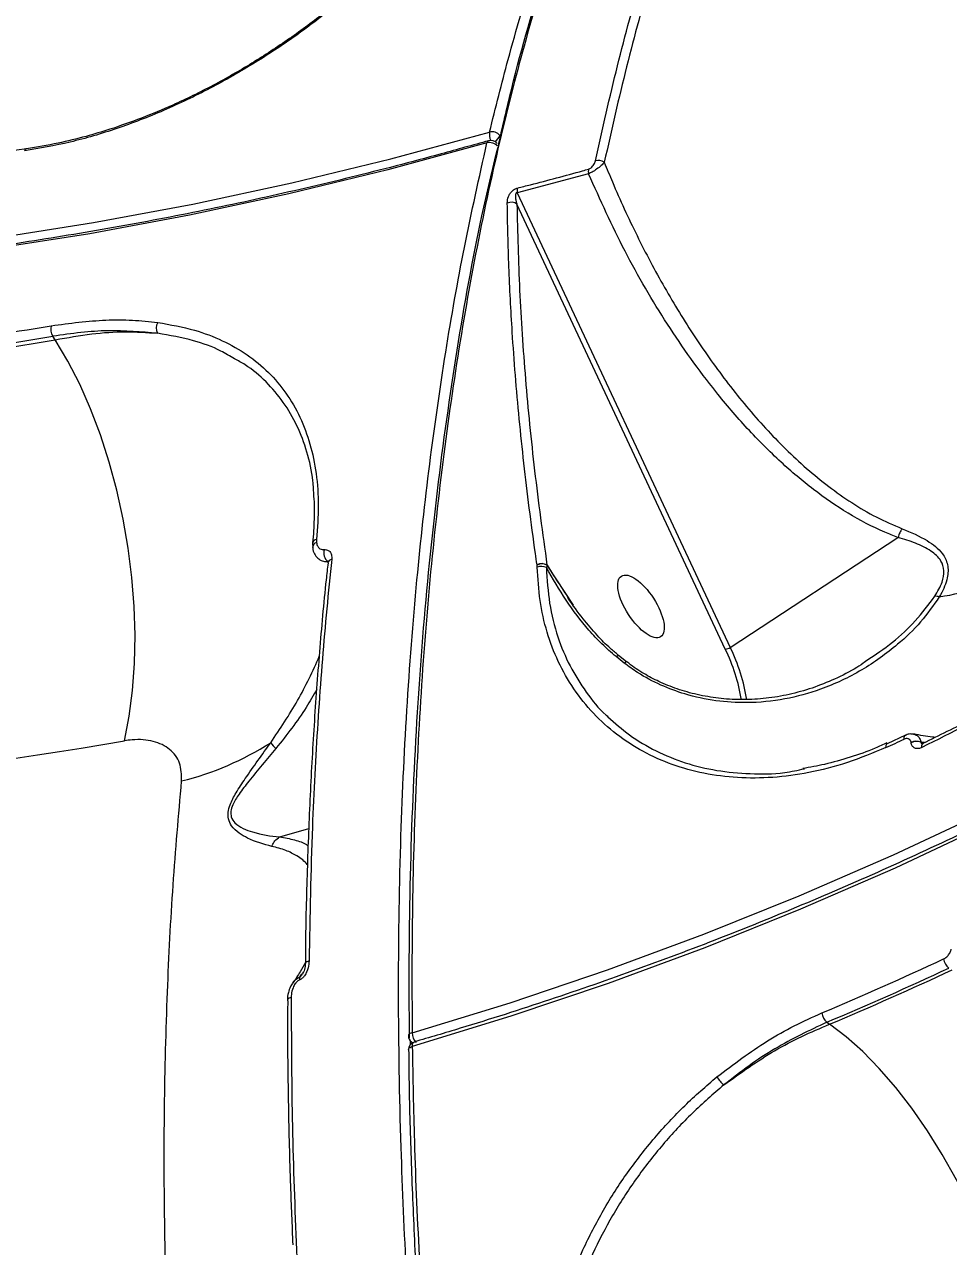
# Model space of a CAD drawing. Header units: millimetres. Extents: x -8607 to 7621, y -5747 to 4382.
# Drawn here: x 4936.8 to 5056.2, y -578.4 to -420.6 of the extents above; entities that cross this region are included whole.
import ezdxf

# ---------------------------------------------------------------- set-up
doc = ezdxf.new("R2010")
doc.units = ezdxf.units.MM
doc.layers.add('DIKOM_ОБЪЕКТ', color=7, linetype='Continuous')
doc.layers.add('DIKOM_РАЗМЕР_ОБЪЕКТА', color=7, linetype='Continuous')
doc.styles.add('style1', font='arial.ttf', dxfattribs={"width": 0.8})
doc.dimstyles.new('1-50', dxfattribs={"dimtxt": 300, "dimasz": 200, "dimexe": 100, "dimexo": 0, "dimgap": 100, "dimtad": 1, "dimtxsty": 'style1', "dimcen": 200, "dimclrd": 7, "dimclre": 7, "dimclrt": 7, "dimadec": 1, "dimazin": 2, "dimtfac": 1, "dimtmove": 0, "dimatfit": 2, "dimfxl": 0, "dimlwd": 25, "dimlwe": 18, "dimarcsym": 0})

# ---------------------------------------------------------------- blocks, each defined once
blk = doc.blocks.new('*D11')
at = {"layer": 'Defpoints', "color": 0, "transparency": 16777216}
for p in [(7619.37, -165.15), (-6826.53, -739.39), (7619.37, -5647.14)]:
    blk.add_point(p, dxfattribs=at)
at = {"layer": 'DIKOM_РАЗМЕР_ОБЪЕКТА', "color": 7, "lineweight": 18, "transparency": 16777216}
for p, q in [((7619.37, -165.15), (7619.37, -5747.14)), ((-6826.53, -739.39), (-6826.53, -5747.14))]:
    blk.add_line(p, q, dxfattribs=at)
at = {"layer": 'DIKOM_РАЗМЕР_ОБЪЕКТА', "color": 7, "lineweight": 25, "transparency": 16777216}
blk.add_line((-6626.53, -5647.14), (7419.37, -5647.14), dxfattribs=at)
at = {"layer": 'DIKOM_РАЗМЕР_ОБЪЕКТА', "color": 7, "transparency": 16777216}
for points in [[(-6626.53, -5613.8), (-6626.53, -5680.47), (-6826.53, -5647.14)], [(7419.37, -5613.8), (7419.37, -5680.47), (7619.37, -5647.14)]]:
    blk.add_solid(points, dxfattribs=at)
at = {"layer": 'DIKOM_РАЗМЕР_ОБЪЕКТА', "color": 7, "transparency": 16777216, "insert": (396.42, -5393.96), "char_height": 300, "attachment_point": 5, "style": 'style1'}
blk.add_mtext('14400', dxfattribs=at)
blk = doc.blocks.new('*D13')
at = {"layer": 'Defpoints', "color": 0, "transparency": 16777216}
for p in [(-5326.53, -191.39), (6073.47, -191.39), (6073.47, -4959.53)]:
    blk.add_point(p, dxfattribs=at)
at = {"layer": 'DIKOM_РАЗМЕР_ОБЪЕКТА', "color": 7, "lineweight": 18, "transparency": 16777216}
for p, q in [((-5326.53, -191.39), (-5326.53, -5059.53)), ((6073.47, -191.39), (6073.47, -5059.53))]:
    blk.add_line(p, q, dxfattribs=at)
at = {"layer": 'DIKOM_РАЗМЕР_ОБЪЕКТА', "color": 7, "lineweight": 25, "transparency": 16777216}
blk.add_line((-5126.53, -4959.53), (5873.47, -4959.53), dxfattribs=at)
at = {"layer": 'DIKOM_РАЗМЕР_ОБЪЕКТА', "color": 7, "transparency": 16777216}
for points in [[(-5126.53, -4926.2), (-5126.53, -4992.86), (-5326.53, -4959.53)], [(5873.47, -4926.2), (5873.47, -4992.86), (6073.47, -4959.53)]]:
    blk.add_solid(points, dxfattribs=at)
at = {"layer": 'DIKOM_РАЗМЕР_ОБЪЕКТА', "color": 7, "transparency": 16777216, "insert": (373.47, -4706.36), "char_height": 300, "attachment_point": 5, "style": 'style1'}
blk.add_mtext('11400', dxfattribs=at)

msp = doc.modelspace()

# ---------------------------------------------------------------- linework, layer by layer
at = {"layer": 'DIKOM_ОБЪЕКТ', "color": 7, "linetype": 'Continuous', "lineweight": 15}
for p, q in [((4937.124, -436.632), (4934.611, -436.981)), ((5009.712, -439.864), (5000.506, -442.312)), ((5000.506, -442.312), (5028.006, -501.002)), ((5027.371, -501.228), (5000.462, -443.797)), ((4940.832, -461.291), (4940.514, -460.843)), ((4974.575, -487.054), (4974.573, -487.446)), ((5028.006, -501.002), (5049.677, -486.801)), ((4974.077, -487.508), (4974.075, -487.551)), ((5003.061, -490.378), (5003.055, -490.342)), ((5003.086, -490.649), (5003.061, -490.378)), ((5004.351, -490.403), (5004.263, -490.693)), ((5004.337, -490.373), (5004.351, -490.403)), ((5004.337, -490.373), (5007.735, -495.531)), ((5004.351, -490.403), (5005.014, -491.438)), ((5014.294, -503.027), (5013.257, -502.199)), ((5014.617, -502.865), (5013.584, -502.028)), ((5045.411, -502.831), (5045.608, -502.693)), ((5050.643, -512.349), (5048.271, -513.434)), ((5051.368, -513.302), (5051.365, -513.28)), ((5052.632, -513.222), (5052.635, -513.244)), ((5053.119, -513.295), (5052.632, -513.222)), ((5052.635, -513.244), (5052.976, -513.386)), ((5052.883, -513.441), (5052.899, -513.432)), ((4969.815, -525.449), (4973.578, -524.366)), ((4970.809, -546.601), (4970.811, -546.639)), ((5040.48, -549.394), (5040.821, -549.656)), ((4986.658, -551.747), (4986.667, -552.3)), ((4986.822, -551.929), (4986.966, -552.041)), ((4986.455, -552.932), (4986.455, -552.919))]:
    msp.add_line(p, q, dxfattribs=at)
at = {"layer": 'DIKOM_ОБЪЕКТ', "color": 7, "linetype": 'Continuous', "lineweight": 15, "flags": 128}
for points in [[(4986.921, -550.74), (4999.592, -546.869), (5012.153, -542.634), (5024.597, -538.04), (5036.915, -533.087), (5049.099, -527.781), (5061.142, -522.124), (5073.034, -516.12), (5084.769, -509.774), (5096.339, -503.088), (5107.736, -496.068), (5118.952, -488.718), (5129.981, -481.043), (5140.815, -473.048), (5151.447, -464.738), (5161.871, -456.119), (5172.078, -447.196), (5182.063, -437.976), (5191.819, -428.463), (5201.34, -418.665), (5210.619, -408.588), (5219.65, -398.239)], [(5220.372, -399.551), (5211.313, -409.932), (5202.007, -420.039), (5192.457, -429.867), (5182.672, -439.408), (5172.657, -448.656), (5162.419, -457.606), (5151.964, -466.251), (5141.3, -474.586), (5130.433, -482.605), (5119.371, -490.304), (5108.12, -497.676), (5096.689, -504.717), (5085.085, -511.423), (5073.314, -517.789), (5061.386, -523.811), (5049.307, -529.485), (5037.086, -534.807), (5024.731, -539.774), (5012.25, -544.382), (4999.65, -548.629), (4986.941, -552.512)], [(4734.285, -430.51), (4746.027, -434.342), (4757.896, -437.817), (4769.885, -440.933), (4781.986, -443.688), (4794.191, -446.081), (4806.492, -448.109), (4818.88, -449.771), (4831.348, -451.067), (4843.888, -451.995), (4856.491, -452.555), (4869.149, -452.747), (4881.854, -452.57), (4894.597, -452.024), (4907.37, -451.11), (4920.166, -449.828), (4932.974, -448.179), (4945.787, -446.165), (4958.597, -443.787), (4971.395, -441.045), (4984.173, -437.943), (4996.923, -434.482)], [(4996.59, -435.875), (4983.802, -439.347), (4970.986, -442.459), (4958.149, -445.208), (4945.301, -447.594), (4932.449, -449.614), (4919.601, -451.268), (4906.768, -452.554), (4893.956, -453.47), (4881.174, -454.018), (4868.431, -454.196), (4855.735, -454.004), (4843.094, -453.442), (4830.516, -452.511), (4818.01, -451.211), (4805.585, -449.544), (4793.247, -447.509), (4781.005, -445.11), (4768.868, -442.346), (4756.843, -439.22), (4744.938, -435.735), (4733.16, -431.891)], [(4949.765, -513.062), (4950.377, -509.901), (4950.812, -506.557), (4951.066, -503.061), (4951.138, -499.444), (4951.026, -495.739), (4950.732, -491.98), (4950.258, -488.201), (4949.608, -484.437), (4948.789, -480.722), (4947.808, -477.09), (4946.674, -473.574), (4945.397, -470.207), (4943.989, -467.018), (4942.462, -464.037), (4940.832, -461.291)], [(5013.257, -502.199), (5013.42, -502.081), (5013.531, -502.034), (5013.576, -502.043)], [(5050.488, -512.848), (5050.482, -512.714), (5050.492, -512.595), (5050.519, -512.496), (5050.561, -512.418), (5050.617, -512.364), (5050.642, -512.35)], [(5048.271, -513.434), (5048.243, -513.45), (5048.187, -513.504), (5048.145, -513.582), (5048.118, -513.681), (5048.107, -513.8), (5048.113, -513.934)], [(5052.768, -513.924), (5052.756, -513.775), (5052.766, -513.646), (5052.797, -513.542), (5052.849, -513.468), (5052.883, -513.441)], [(4973.606, -541.478), (4973.447, -541.534), (4973.314, -541.605), (4973.212, -541.688), (4973.145, -541.779), (4973.116, -541.875), (4973.115, -541.905)], [(4971.301, -546.186), (4971.15, -546.239), (4971.022, -546.304), (4970.921, -546.381), (4970.851, -546.465), (4970.815, -546.553), (4970.809, -546.601)], [(5065.933, -594.3), (5065.21, -590.816), (5064.297, -587.269), (5063.203, -583.691), (5061.936, -580.116), (5060.508, -576.575), (5058.933, -573.101), (5057.225, -569.726), (5055.399, -566.48), (5053.473, -563.394), (5051.463, -560.494), (5049.387, -557.808), (5047.266, -555.36), (5045.118, -553.173), (5042.963, -551.266), (5040.821, -549.656)], [(4986.921, -550.74), (4986.764, -550.796), (4986.632, -550.865), (4986.531, -550.945), (4986.465, -551.032), (4986.436, -551.123), (4986.434, -551.149)], [(4986.941, -552.512), (4986.949, -552.347), (4986.976, -552.203), (4987.021, -552.087), (4987.083, -552.002), (4987.16, -551.952), (4987.173, -551.947)], [(4986.455, -552.919), (4986.456, -552.893), (4986.485, -552.803), (4986.551, -552.716), (4986.652, -552.637), (4986.784, -552.568), (4986.941, -552.512)]]:
    msp.add_lwpolyline(points, dxfattribs=at)
at = {"layer": 'DIKOM_ОБЪЕКТ', "color": 7, "linetype": 'Continuous', "lineweight": 15}
for centre, radius, start, end in [((4998.785, -434.769), 1.885, 171.22871, 204.43419), ((4997.262, -435.731), 1.295, 39.2727, 105.21651), ((4996.94, -434.462), 1.399, 298.05495, 341.25377), ((4996.933, -435.905), 0.344, 112.68816, 175.04091), ((4996.932, -437.128), 1.298, 39.51381, 105.25231), ((4997.075, -436.549), 1, 35.6943, 105.95561), ((5010.958, -439.503), 1.372, 55.09487, 105.69566), ((5011.13, -439.563), 1.45, 167.93451, 191.96137), ((5001.946, -442.043), 1.464, 166.54151, 190.57096), ((4999.706, -444.768), 1.231, 52.12936, 113.8302), ((4955.197, -459.787), 1.341, 147.06752, 209.16746), ((4860.747, 11.828), 477.97, 277.57175, 279.58206), ((4942.072, -459.912), 1.816, 166.03521, 210.85534), ((4860.773, 11.512), 479.039, 277.57175, 279.58206), ((4861.02, 11.31), 479.292, 277.56232, 279.58551), ((4974.78, -488.121), 0.706, 107.09811, 179.14013), ((4974.66, -487.647), 0.6, 98.19544, 166.59284), ((4976.839, -488.839), 1.336, 159.99683, 232.95972), ((4976.606, -490.201), 0.578, 97.06389, 169.28096), ((5003.669, -491.508), 1.318, 59.49281, 117.73725), ((5003.684, -491.513), 1.295, 58.98656, 118.76378), ((5003.624, -492.027), 1.48, 64.40008, 111.31355), ((5044.331, -431.576), 63.808, 279.6386, 289.4919), ((5054.451, -496.33), 1.93, 73.03471, 90.48518), ((5027.283, -499.975), 1.256, 274.03632, 305.14859), ((5006.307, -511.536), 23.452, 9.18761, 26.07672), ((5006.088, -511.697), 24.388, 9.23254, 26.01098), ((4866.854, -34.896), 485.301, 258.43035, 279.83692), ((4947.755, -480.453), 38.941, 283.96269, 302.4578), ((4972.363, -510.521), 4.642, 216.94939, 229.32209), ((4859.255, -97.937), 456.86, 294.41746, 294.74504), ((5052.065, -514.704), 1.587, 69.05941, 116.16641), ((5052.068, -514.726), 1.587, 69.06328, 116.16742), ((4853.227, -105.804), 480.136, 292.87137, 294.92432), ((4853.451, -106.017), 481.21, 292.87137, 294.92432), ((4853.714, -106.02), 481.479, 292.86787, 294.93393), ((5057.434, -540.944), 1.888, 188.4669, 230.89325), ((4973.082, -543.774), 0.695, 156.60205, 192.36192), ((5041.69, -547.976), 1.864, 186.62793, 229.51297), ((4987.434, -551.139), 1, 180.57157, 232.25797), ((4987.454, -552.907), 1, 106.1685, 180.72871), ((4987.184, -551.461), 0.592, 232.35074, 251.00302), ((4988.722, -550.752), 1.801, 179.6254, 224.87548), ((5029.144, -554.885), 3.242, 208.54296, 233.1748)]:
    msp.add_arc(centre, radius, start, end, dxfattribs=at)
msp.add_ellipse((5016.479, -495.708), major_axis=(-2.535, 3.917), ratio=0.4116017, dxfattribs=at)
for points, knots in [([(5053.881, -331.818), (5052.088, -333.313), (5048.073, -336.661), (5042.169, -342.704), (5036.196, -349.691), (5030.593, -357.271), (5025.34, -365.389), (5020.378, -374.142), (5015.69, -383.576), (5011.299, -393.681), (5007.215, -404.468), (5003.476, -415.863), (4999.956, -428.331), (4996.724, -441.91), (4993.847, -456.654), (4991.447, -472.056), (4989.535, -488.1), (4988.132, -504.592), (4987.241, -521.463), (4986.86, -536.828), (4986.903, -546.714), (4986.921, -550.74)], [0, 0, 0, 0, 0.0418546, 0.0936598, 0.1455607, 0.1955484, 0.2456219, 0.2959563, 0.3463783, 0.3978057, 0.4493268, 0.5011319, 0.5530327, 0.6112728, 0.6695128, 0.7278887, 0.7866793, 0.8456098, 0.9029882, 0.9604967, 1, 1, 1, 1]), ([(4996.923, -434.482), (4997.709, -431.336), (4999.489, -424.211), (5002.623, -413.614), (5006.318, -402.688), (5010.365, -392.286), (5014.78, -382.359), (5019.562, -372.957), (5024.715, -364.098), (5030.207, -355.864), (5035.952, -348.364), (5041.933, -341.63), (5047.473, -336.133), (5051.157, -333.151), (5052.68, -331.918)], [0, 0, 0, 0, 0.0678388, 0.1536825, 0.2396737, 0.3261127, 0.4127022, 0.5010185, 0.5894954, 0.6784603, 0.7675893, 0.8534331, 0.9394243, 1, 1, 1, 1]), ([(5001.995, -359.423), (4998.715, -359.05), (4992.452, -358.336), (4982.904, -358.331), (4973.505, -358.873), (4963.928, -360.079), (4954.173, -361.927), (4944.273, -364.427), (4934.228, -367.585), (4924.081, -371.397), (4914.364, -375.636), (4905.123, -380.183), (4896.568, -384.829), (4888.2, -389.786), (4880.022, -395.023), (4871.852, -400.645), (4861.622, -408.192), (4849.364, -417.993), (4839.971, -426.565), (4835.266, -430.859)], [0, 0, 0, 0, 0.0639682, 0.1221607, 0.1804559, 0.2391514, 0.2979511, 0.3572813, 0.4167179, 0.4765629, 0.5365156, 0.5875286, 0.6386076, 0.6863838, 0.73416, 0.7821528, 0.8301457, 0.9149228, 1, 1, 1, 1]), ([(5010.587, -438.183), (5011.514, -434.065), (5013.37, -425.821), (5016.616, -414.072), (5020.172, -402.74), (5022.843, -395.644), (5024.18, -392.092)], [0, 0, 0, 0, 0.2489045, 0.498243, 0.7488998, 1, 1, 1, 1]), ([(5025.308, -392.349), (5023.985, -395.864), (5021.337, -402.9), (5017.795, -414.178), (5014.542, -425.94), (5012.677, -434.23), (5011.743, -438.378)], [0, 0, 0, 0, 0.2489042, 0.4982426, 0.7488996, 1, 1, 1, 1]), ([(4996.113, -396.4), (4995.314, -397.771), (4993.715, -400.513), (4990.486, -404.84), (4986.703, -409.218), (4982.358, -413.577), (4977.527, -417.818), (4972.28, -421.843), (4966.694, -425.567), (4960.849, -428.902), (4954.844, -431.772), (4948.778, -434.101), (4942.722, -435.898), (4938.806, -436.569), (4936.847, -436.906)], [0, 0, 0, 0, 0.0836186, 0.1671661, 0.2504175, 0.3338525, 0.4173036, 0.5004885, 0.5837385, 0.6671385, 0.7504577, 0.8333964, 0.916628, 1, 1, 1, 1]), ([(4995.683, -396.68), (4994.983, -397.889), (4993.694, -400.115), (4991.405, -403.302), (4989.327, -405.908), (4987.476, -408.042), (4985.743, -409.918), (4983.341, -412.37), (4980.058, -415.443), (4975.748, -419.036), (4971.127, -422.456), (4966.26, -425.634), (4961.203, -428.516), (4956.419, -430.854), (4951.952, -432.717), (4948.207, -434.043), (4944.608, -435.11), (4941.003, -436.001), (4938.475, -436.412), (4937.12, -436.632)], [0, 0, 0, 0, 0.0750921, 0.1381827, 0.1887765, 0.2274325, 0.2620808, 0.2975779, 0.3701416, 0.4427451, 0.5158099, 0.5888589, 0.6614607, 0.7346206, 0.7906542, 0.8479086, 0.8905491, 0.941358, 1, 1, 1, 1]), ([(5220.323, -399.167), (5218.892, -400.838), (5214.739, -405.689), (5207.706, -413.548), (5199.158, -422.665), (5190.407, -431.545), (5181.463, -440.187), (5172.329, -448.585), (5163.009, -456.736), (5153.51, -464.633), (5143.836, -472.274), (5133.993, -479.654), (5123.986, -486.769), (5113.82, -493.615), (5103.501, -500.189), (5093.034, -506.487), (5082.426, -512.504), (5071.682, -518.239), (5060.807, -523.688), (5049.809, -528.848), (5038.692, -533.717), (5027.462, -538.29), (5016.127, -542.568), (5004.691, -546.543), (4995.028, -549.635), (4989.168, -551.36), (4987.176, -551.946)], [0, 0, 0, 0, 0.0228192, 0.0662163, 0.1096144, 0.1530128, 0.1964115, 0.2398105, 0.28321, 0.3266097, 0.3700098, 0.4134103, 0.4568111, 0.5002122, 0.5436136, 0.5870154, 0.6304174, 0.6738197, 0.7172224, 0.7606252, 0.8040283, 0.8474316, 0.8908351, 0.9342388, 0.9776426, 1, 1, 1, 1]), ([(4998.063, -436.211), (4998.625, -433.749), (5000.441, -425.783), (5003.101, -416.548), (5005.402, -410.124), (5005.981, -408.508)], [0, 0, 0, 0, 0.2507939, 0.8114861, 1, 1, 1, 1]), ([(4996.8, -435.587), (4994.762, -436.162), (4988.847, -437.828), (4979.035, -440.359), (4967.362, -443.081), (4955.673, -445.498), (4943.977, -447.614), (4932.278, -449.426), (4920.584, -450.934), (4908.9, -452.137), (4897.234, -453.034), (4885.591, -453.624), (4873.978, -453.908), (4862.401, -453.886), (4850.867, -453.556), (4839.381, -452.92), (4827.95, -451.978), (4816.581, -450.729), (4805.278, -449.176), (4794.049, -447.319), (4782.9, -445.158), (4771.837, -442.695), (4760.865, -439.932), (4749.992, -436.866), (4740.962, -434.059), (4735.574, -432.235), (4733.744, -431.616)], [0, 0, 0, 0, 0.0228199, 0.0662157, 0.1096126, 0.15301, 0.196408, 0.2398067, 0.2832059, 0.3266058, 0.3700064, 0.4134077, 0.4568096, 0.5002122, 0.5436155, 0.5870195, 0.6304241, 0.6738294, 0.7172353, 0.7606418, 0.8040489, 0.8474566, 0.8908647, 0.9342733, 0.9776823, 1, 1, 1, 1]), ([(4937.122, -436.634), (4937.119, -436.634), (4937.061, -436.624), (4936.956, -436.705), (4936.883, -436.839), (4936.847, -436.906)], [0, 0, 0, 0, 0.02302503, 0.51151251, 1, 1, 1, 1]), ([(5241.501, -1113.097), (5239.193, -1111.959), (5233.138, -1108.974), (5223.251, -1103.2), (5212.147, -1095.757), (5201.305, -1087.524), (5191.051, -1078.882), (5181.114, -1069.708), (5171.612, -1060.202), (5161.585, -1049.399), (5151.068, -1037.17), (5140.296, -1023.615), (5129.964, -1009.634), (5120.357, -995.734), (5111.203, -981.636), (5102.592, -967.577), (5093.655, -952.134), (5084.454, -935.229), (5075.23, -917.104), (5066.573, -898.948), (5058.697, -881.358), (5051.358, -863.924), (5044.608, -846.898), (5037.861, -828.805), (5031.182, -809.641), (5024.764, -789.756), (5018.936, -770.229), (5013.819, -751.662), (5009.228, -733.571), (5005.174, -716.182), (5001.19, -697.455), (4997.385, -677.431), (4993.953, -656.547), (4991.142, -636.374), (4988.972, -617.489), (4987.324, -599.371), (4986.166, -582.214), (4985.383, -564.285), (4985.073, -545.683), (4985.342, -526.867), (4986.157, -509.041), (4987.428, -492.672), (4989.122, -477.267), (4991.178, -462.968), (4993.621, -449.096), (4995.588, -440.339), (4996.59, -435.875)], [0, 0, 0, 0, 0.0156509, 0.0410528, 0.0664547, 0.0899044, 0.1133542, 0.1348277, 0.1563011, 0.1771003, 0.2025022, 0.227904, 0.2513538, 0.2748036, 0.2962771, 0.3177505, 0.3385497, 0.3639515, 0.3893534, 0.4128032, 0.436253, 0.4577264, 0.4791999, 0.4999991, 0.5244807, 0.5489623, 0.5715463, 0.5941304, 0.614795, 0.6354597, 0.6554668, 0.6808687, 0.7062706, 0.7297205, 0.7531703, 0.7746438, 0.7961173, 0.8169165, 0.8423185, 0.8677204, 0.8911702, 0.9146201, 0.9360936, 0.9575671, 0.9783663, 1, 1, 1, 1]), ([(4986.576, -551.386), (4986.558, -547.37), (4986.511, -536.468), (4986.994, -519.119), (4988.203, -499.554), (4990.084, -480.641), (4992.654, -462.514), (4995.282, -447.721), (4997.307, -439.347), (4998.015, -436.416)], [0, 0, 0, 0, 0.0950075, 0.2578922, 0.4212903, 0.5849499, 0.7486094, 0.9120075, 1, 1, 1, 1]), ([(5009.712, -439.26), (5009.768, -439.241), (5009.886, -439.199), (5010.074, -439.072), (5010.256, -438.889), (5010.471, -438.578), (5010.54, -438.343), (5010.587, -438.183)], [0, 0, 0, 0, 0.1212309, 0.252323, 0.4115915, 0.5993614, 1, 1, 1, 1]), ([(5011.743, -438.378), (5011.619, -438.519), (5011.371, -438.8), (5010.798, -439.256), (5010.207, -439.632), (5009.862, -439.794), (5009.712, -439.864)], [0, 0, 0, 0, 0.2829499, 0.5675041, 0.8112066, 1, 1, 1, 1]), ([(5011.743, -438.378), (5012.089, -439.224), (5013.402, -442.437), (5015.914, -447.89), (5019.461, -454.579), (5023.387, -460.981), (5027.719, -467.077), (5032.508, -472.803), (5037.795, -478.024), (5042.663, -481.754), (5046.852, -484.248), (5049.091, -485.202), (5050.215, -485.681)], [0, 0, 0, 0, 0.0419956, 0.1595241, 0.2774949, 0.3950326, 0.5131221, 0.6333425, 0.7545641, 0.8758681, 0.937691, 1, 1, 1, 1]), ([(5000.522, -441.703), (5001.084, -441.561), (5003.897, -440.854), (5006.959, -440.034), (5009.455, -439.333), (5009.712, -439.26)], [0, 0, 0, 0, 0.1831691, 0.9158785, 1, 1, 1, 1]), ([(5049.677, -486.801), (5049.103, -486.58), (5046.887, -485.728), (5043.178, -483.768), (5038.718, -480.695), (5034.375, -477.012), (5030.165, -472.785), (5025.168, -466.935), (5019.779, -459.374), (5014.26, -449.959), (5011.227, -443.227), (5009.712, -439.864)], [0, 0, 0, 0, 0.0310724, 0.1198398, 0.2089549, 0.2979299, 0.3968241, 0.4957434, 0.6636325, 0.8319725, 1, 1, 1, 1]), ([(4999.209, -443.643), (4999.233, -443.367), (4999.267, -442.976), (4999.561, -442.415), (4999.836, -442.083), (5000.145, -441.85), (5000.368, -441.745), (5000.49, -441.711), (5000.522, -441.703)], [0, 0, 0, 0, 0.4029944, 0.5733156, 0.7451256, 0.8533581, 0.9617344, 1, 1, 1, 1]), ([(5000.506, -442.312), (5000.493, -442.309), (5000.467, -442.303), (5000.423, -442.304), (5000.388, -442.317), (5000.356, -442.339), (5000.325, -442.373), (5000.266, -442.491), (5000.247, -442.71), (5000.272, -443.037), (5000.345, -443.408), (5000.423, -443.669), (5000.462, -443.797)], [0, 0, 0, 0, 0.02546083, 0.05174633, 0.07826082, 0.0864713, 0.11499891, 0.15289486, 0.30298069, 0.4907534, 0.74900489, 1, 1, 1, 1]), ([(5003.055, -490.342), (5002.984, -489.85), (5002.63, -487.392), (5001.779, -481.05), (5000.701, -471.459), (4999.867, -461.109), (4999.371, -451.834), (4999.263, -446.373), (4999.209, -443.643)], [0, 0, 0, 0, 0.0299885, 0.1499472, 0.3900562, 0.630165, 0.8150826, 1, 1, 1, 1]), ([(5000.462, -443.797), (5000.547, -447.474), (5000.719, -454.833), (5001.509, -466.335), (5002.656, -478.145), (5003.777, -486.295), (5004.337, -490.373)], [0, 0, 0, 0, 0.2490861, 0.498536, 0.7490844, 1, 1, 1, 1]), ([(4940.31, -459.474), (4942.697, -459.159), (4946.306, -458.683), (4950.829, -458.715), (4952.988, -458.944), (4954.072, -459.058)], [0, 0, 0, 0, 0.49276043, 0.7454691, 1, 1, 1, 1]), ([(4954.072, -459.058), (4955.689, -459.343), (4958.67, -459.868), (4962.474, -461.344), (4965.675, -463.159), (4968.431, -465.426), (4970.709, -468.129), (4972.505, -471.23), (4973.814, -474.703), (4974.595, -478.532), (4974.908, -482.641), (4974.686, -485.584), (4974.575, -487.054)], [0, 0, 0, 0, 0.11668119, 0.21508456, 0.31379786, 0.41220085, 0.51006096, 0.6082268, 0.70608452, 0.80395387, 0.90213228, 1, 1, 1, 1]), ([(4954.026, -460.441), (4951.935, -460.265), (4948.77, -459.999), (4944.152, -460.306), (4941.729, -460.664), (4940.514, -460.843)], [0, 0, 0, 0, 0.4928082, 0.7454985, 1, 1, 1, 1]), ([(4940.832, -461.291), (4942.412, -461.007), (4945.519, -460.449), (4949.95, -460.169), (4952.662, -460.35), (4954.026, -460.441)], [0, 0, 0, 0, 0.33954382, 0.66776201, 1, 1, 1, 1]), ([(4963.959, -463.733), (4963.387, -463.39), (4961.79, -462.433), (4958.525, -461.245), (4955.609, -460.723), (4954.026, -460.441)], [0, 0, 0, 0, 0.2036949, 0.5678769, 1, 1, 1, 1]), ([(4974.244, -481.495), (4974.21, -480.83), (4974.106, -478.812), (4973.397, -475.742), (4972.131, -472.335), (4970.365, -469.301), (4968.11, -466.676), (4965.964, -464.814), (4964.431, -463.987), (4963.959, -463.733)], [0, 0, 0, 0, 0.0825883, 0.2506453, 0.4187917, 0.5874702, 0.7556229, 0.9248797, 1, 1, 1, 1]), ([(4974.171, -481.262), (4974.18, -481.34), (4974.294, -482.352), (4974.253, -484.442), (4974.199, -486.466), (4974.046, -487.535), (4974.044, -487.546)], [0, 0, 0, 0, 0.0399952, 0.5175323, 0.9948067, 1, 1, 1, 1]), ([(5050.215, -485.681), (5050.197, -485.708), (5050.086, -485.865), (5049.879, -486.224), (5049.752, -486.592), (5049.683, -486.795)], [0, 0, 0, 0, 0.0844017, 0.4973366, 1, 1, 1, 1]), ([(5050.215, -485.681), (5051.336, -486.155), (5052.902, -486.817), (5054.546, -487.963), (5055.528, -488.943), (5056.189, -490.276), (5056.146, -492.145), (5055.534, -493.584), (5055.069, -494.389), (5055.014, -494.483)], [0, 0, 0, 0, 0.2865141, 0.4002731, 0.5163009, 0.6574617, 0.7993903, 0.9763495, 1, 1, 1, 1]), ([(4974.097, -487.361), (4974.076, -487.499), (4974.039, -487.752), (4974.085, -487.995), (4974.106, -488.106)], [0, 0, 0, 0, 0.5444149, 1, 1, 1, 1]), ([(4974.573, -487.446), (4974.609, -487.625), (4974.676, -487.95), (4974.961, -488.259), (4975.274, -488.395), (4975.494, -488.386), (4975.583, -488.382)], [0, 0, 0, 0, 0.3467093, 0.6312456, 0.8513066, 1, 1, 1, 1]), ([(5049.683, -486.795), (5049.682, -486.796), (5049.681, -486.798), (5049.679, -486.8), (5049.678, -486.801), (5049.677, -486.801)], [0, 0, 0, 0, 0.34622672, 0.81463282, 1, 1, 1, 1]), ([(5054.435, -494.399), (5054.789, -493.796), (5055.428, -492.709), (5055.718, -491.077), (5055.253, -489.627), (5053.922, -488.459), (5051.984, -487.519), (5050.465, -487.028), (5049.684, -486.795), (5049.683, -486.795)], [0, 0, 0, 0, 0.15955693, 0.28753693, 0.41504318, 0.59346329, 0.79620902, 0.99972709, 1, 1, 1, 1]), ([(4974.09, -488.11), (4974.096, -488.199), (4974.12, -488.538), (4974.346, -489.074), (4974.823, -489.612), (4975.422, -489.931), (4975.852, -489.92), (4976.039, -489.915)], [0, 0, 0, 0, 0.0931361, 0.3526327, 0.5912239, 0.8220226, 1, 1, 1, 1]), ([(4975.583, -488.382), (4975.624, -488.378), (4975.781, -488.365), (4976.05, -488.423), (4976.343, -488.647), (4976.546, -489.055), (4976.539, -489.43), (4976.535, -489.628)], [0, 0, 0, 0, 0.0579486, 0.2245, 0.4300547, 0.7004928, 1, 1, 1, 1]), ([(4976.057, -490.096), (4975.975, -490.817), (4975.547, -494.587), (4974.934, -501.57), (4974.225, -511.032), (4973.691, -520.638), (4973.33, -530.393), (4973.146, -537.488), (4973.131, -541.372), (4973.128, -541.91)], [0, 0, 0, 0, 0.0440654, 0.2301546, 0.4157892, 0.600758, 0.7853021, 0.9702725, 1, 1, 1, 1]), ([(4976.535, -489.628), (4976.479, -490.159), (4976.199, -492.814), (4975.528, -499.783), (4974.691, -510.712), (4973.911, -525.274), (4973.715, -535.679), (4973.606, -541.478)], [0, 0, 0, 0, 0.0321573, 0.1607921, 0.4182836, 0.6757752, 1, 1, 1, 1]), ([(4976.03, -489.838), (4976.028, -489.836), (4976.005, -489.813), (4976.059, -489.891), (4976.037, -490.033), (4976.029, -490.088)], [0, 0, 0, 0, 0.0654503, 0.641632, 1, 1, 1, 1]), ([(5048.113, -513.934), (5046.456, -514.623), (5043.142, -516.001), (5038.233, -517.244), (5033.477, -517.88), (5028.934, -517.905), (5024.575, -517.35), (5020.473, -516.204), (5016.681, -514.509), (5013.255, -512.294), (5010.264, -509.58), (5007.738, -506.427), (5005.724, -502.907), (5004.277, -499.065), (5003.332, -494.99), (5003.168, -492.094), (5003.086, -490.649)], [0, 0, 0, 0, 0.0751074, 0.1502148, 0.2212822, 0.2925775, 0.3636452, 0.4347702, 0.5061233, 0.5772487, 0.64834, 0.7196587, 0.7907511, 0.8604287, 0.9303186, 1, 1, 1, 1]), ([(5013.257, -502.199), (5012.641, -501.663), (5011.402, -500.586), (5009.199, -498.194), (5006.722, -494.958), (5005.086, -492.121), (5004.263, -490.693)], [0, 0, 0, 0, 0.165221, 0.3319703, 0.6639596, 1, 1, 1, 1]), ([(5004.263, -490.693), (5004.357, -492.25), (5004.545, -495.363), (5005.629, -499.604), (5007.225, -503.453), (5009.356, -506.804), (5011.045, -508.985), (5012.137, -509.891), (5012.217, -509.957)], [0, 0, 0, 0, 0.2059014, 0.4117984, 0.6026666, 0.7941427, 0.9850081, 1, 1, 1, 1]), ([(5005.014, -491.438), (5005.261, -491.826), (5006.095, -493.137), (5006.97, -494.421), (5007.586, -495.325)], [0, 0, 0, 0, 0.2958968, 1, 1, 1, 1]), ([(5013.589, -502.029), (5013.233, -501.737), (5012.251, -500.933), (5010.715, -499.36), (5008.894, -497.194), (5007.616, -495.506), (5007.004, -494.497), (5006.962, -494.428)], [0, 0, 0, 0, 0.1345117, 0.3712691, 0.6497342, 0.9760408, 1, 1, 1, 1]), ([(5055.014, -494.483), (5054.248, -495.583), (5052.695, -497.811), (5049.299, -501.025), (5045.028, -504.084), (5040.083, -506.414), (5035.058, -507.793), (5030.489, -508.252), (5026.131, -507.985), (5022.393, -507.185), (5018.989, -505.916), (5016.354, -504.529), (5014.868, -503.445), (5014.294, -503.027)], [0, 0, 0, 0, 0.0889083, 0.180128, 0.3049765, 0.4334611, 0.537914, 0.6451608, 0.7294097, 0.8158752, 0.8847861, 0.9555183, 1, 1, 1, 1]), ([(5045.608, -502.693), (5046.752, -501.938), (5049.016, -500.444), (5052.014, -497.627), (5053.623, -495.482), (5054.435, -494.399)], [0, 0, 0, 0, 0.33627219, 0.66516954, 1, 1, 1, 1]), ([(5083.691, -498.037), (5083.165, -498.315), (5080.534, -499.705), (5070.325, -505.062), (5060.472, -510.036), (5052.768, -513.924)], [0, 0, 0, 0, 0.0517104, 0.2585534, 1, 1, 1, 1]), ([(5083.804, -497.528), (5080.457, -499.298), (5072.312, -503.605), (5061.989, -508.897), (5054.962, -512.382), (5052.872, -513.418)], [0, 0, 0, 0, 0.3289377, 0.8004644, 1, 1, 1, 1]), ([(4968.654, -513.311), (4969.87, -511.506), (4971.711, -508.775), (4973.63, -505.017), (4974.569, -503.085), (4974.91, -502.153), (4974.911, -502.151)], [0, 0, 0, 0, 0.4918102, 0.7444238, 0.9993723, 1, 1, 1, 1]), ([(5014.294, -503.027), (5014.311, -503.014), (5014.415, -502.929), (5014.553, -502.839), (5014.587, -502.878), (5014.601, -502.894)], [0, 0, 0, 0, 0.1017024, 0.6321532, 1, 1, 1, 1]), ([(5045.45, -502.876), (5045.086, -503.121), (5043.827, -503.966), (5041.537, -505.113), (5038.618, -506.29), (5035.652, -507.121), (5032.677, -507.628), (5029.737, -507.798), (5026.864, -507.654), (5024.106, -507.221), (5021.496, -506.521), (5019.152, -505.62), (5017.041, -504.523), (5015.562, -503.604), (5014.81, -502.976), (5014.646, -502.839)], [0, 0, 0, 0, 0.0411133, 0.1419443, 0.2402644, 0.3362213, 0.4293841, 0.5200428, 0.6068038, 0.6906883, 0.7708258, 0.8470866, 0.9120498, 0.9807754, 1, 1, 1, 1]), ([(4974.596, -506.428), (4974.159, -507.206), (4972.705, -509.795), (4970.724, -512.293), (4969.338, -514.041)], [0, 0, 0, 0, 0.3003659, 1, 1, 1, 1]), ([(5012.217, -509.957), (5013.12, -510.765), (5015.006, -512.453), (5018.381, -514.43), (5022.155, -515.982), (5026.237, -516.976), (5030.552, -517.365), (5034.35, -517.362), (5036.736, -516.856), (5037.586, -516.675)], [0, 0, 0, 0, 0.1421898, 0.2969964, 0.4513113, 0.6056046, 0.7603891, 0.9146832, 1, 1, 1, 1]), ([(5051.736, -512.227), (5051.583, -512.204), (5051.243, -512.151), (5050.86, -512.231), (5050.669, -512.344), (5050.645, -512.358)], [0, 0, 0, 0, 0.4148144, 0.9282573, 1, 1, 1, 1]), ([(5051.717, -512.221), (5051.737, -512.221), (5051.853, -512.22), (5052.097, -512.352), (5052.416, -512.624), (5052.577, -512.982), (5052.626, -513.193), (5052.632, -513.222)], [0, 0, 0, 0, 0.0413098, 0.2469593, 0.597997, 0.9460561, 1, 1, 1, 1]), ([(5054.481, -512.617), (5054.363, -512.609), (5053.482, -512.551), (5052.539, -512.348), (5051.722, -512.172)], [0, 0, 0, 0, 0.1343646, 1, 1, 1, 1]), ([(4957.151, -518.244), (4957.128, -517.439), (4957.082, -515.804), (4955.703, -514.029), (4953.557, -512.996), (4951.416, -512.829), (4950.097, -513.015), (4949.765, -513.062)], [0, 0, 0, 0, 0.2187085, 0.4447818, 0.6794098, 0.9191985, 1, 1, 1, 1]), ([(4968.787, -526.69), (4967.75, -526.414), (4966.347, -526.04), (4964.557, -525.002), (4963.656, -524.218), (4963.166, -523.268), (4963.122, -522.296), (4963.441, -521.129), (4964.224, -519.646), (4966.018, -516.965), (4967.548, -514.844), (4968.654, -513.311)], [0, 0, 0, 0, 0.2657862, 0.3593773, 0.4543063, 0.5177528, 0.5632827, 0.6085748, 0.6803153, 0.7688732, 1, 1, 1, 1]), ([(4969.338, -514.041), (4968.158, -515.44), (4966.538, -517.361), (4964.629, -519.803), (4963.798, -521.133), (4963.462, -522.183), (4963.536, -523.033), (4964.107, -523.804), (4965.087, -524.416), (4967.091, -525.114), (4968.681, -525.376), (4969.801, -525.454), (4969.803, -525.454)], [0, 0, 0, 0, 0.2369823, 0.3252742, 0.3938178, 0.4351344, 0.4764545, 0.5364569, 0.6308586, 0.7257813, 0.9996838, 1, 1, 1, 1]), ([(5048.247, -513.337), (5047.746, -513.566), (5046.167, -514.29), (5043.474, -515.22), (5040.344, -516.123), (5038.323, -516.484), (5037.387, -516.651)], [0, 0, 0, 0, 0.1388228, 0.4377494, 0.7395909, 1, 1, 1, 1]), ([(5051.365, -513.28), (5051.363, -513.266), (5051.348, -513.162), (5051.281, -512.988), (5051.132, -512.844), (5050.941, -512.767), (5050.73, -512.757), (5050.563, -512.819), (5050.488, -512.848)], [0, 0, 0, 0, 0.0340103, 0.252264, 0.4705298, 0.5979374, 0.8193065, 1, 1, 1, 1]), ([(5052.768, -513.924), (5052.626, -513.98), (5052.342, -514.092), (5051.939, -514.06), (5051.618, -513.88), (5051.429, -513.604), (5051.385, -513.386), (5051.368, -513.302)], [0, 0, 0, 0, 0.2182614, 0.4367519, 0.6530228, 0.8657456, 1, 1, 1, 1]), ([(5052.635, -513.244), (5052.64, -513.271), (5052.651, -513.342), (5052.707, -513.426), (5052.775, -513.457), (5052.8, -513.468)], [0, 0, 0, 0, 0.285003, 0.7382318, 1, 1, 1, 1]), ([(5052.982, -513.382), (5052.942, -513.407), (5052.858, -513.458), (5052.778, -513.474), (5052.779, -513.473), (5052.78, -513.473)], [0, 0, 0, 0, 0.3414527, 0.7093364, 1, 1, 1, 1]), ([(5159.348, -1070.696), (5155.711, -1067.862), (5148.425, -1062.185), (5137.479, -1052.337), (5126.54, -1041.523), (5115.636, -1029.661), (5104.807, -1016.81), (5095.54, -1004.864), (5087.811, -994.251), (5081.567, -985.273), (5075.393, -975.989), (5069.326, -966.452), (5063.38, -956.69), (5057.552, -946.705), (5051.822, -936.462), (5046.21, -925.997), (5040.728, -915.336), (5034.504, -902.71), (5027.607, -887.963), (5020.235, -871.158), (5013.243, -854.157), (5006.727, -837.248), (5000.614, -820.298), (4994.938, -803.461), (4989.477, -786.077), (4984.267, -768.169), (4979.378, -749.86), (4974.944, -731.663), (4971.018, -713.87), (4967.542, -696.325), (4964.525, -679.176), (4961.848, -661.742), (4959.546, -644.068), (4957.675, -626.301), (4956.282, -608.94), (4955.37, -592.251), (4954.906, -576.074), (4954.87, -560.527), (4955.251, -545.716), (4955.978, -531.603), (4956.76, -522.699), (4957.151, -518.244)], [0, 0, 0, 0, 0.0313442, 0.0627863, 0.0943729, 0.1260597, 0.1578952, 0.1898332, 0.2088969, 0.2279605, 0.2471123, 0.2662641, 0.2851552, 0.3040463, 0.3230231, 0.3419999, 0.3608337, 0.3796886, 0.4078365, 0.436055, 0.4634313, 0.4908725, 0.5172469, 0.5436791, 0.5696677, 0.5978616, 0.6261261, 0.6535469, 0.6810325, 0.7074494, 0.733924, 0.7599541, 0.788218, 0.8165526, 0.8440412, 0.8715946, 0.8980763, 0.9246157, 0.9507092, 0.9753315, 1, 1, 1, 1]), ([(4968.787, -526.69), (4968.804, -526.649), (4968.91, -526.394), (4969.201, -525.91), (4969.59, -525.615), (4969.803, -525.454)], [0, 0, 0, 0, 0.0794445, 0.4971824, 1, 1, 1, 1]), ([(4973.399, -529.053), (4973.394, -529.046), (4973.069, -528.605), (4972.161, -527.971), (4970.672, -527.16), (4969.417, -526.847), (4968.787, -526.69)], [0, 0, 0, 0, 0.0061653, 0.3826858, 0.6899519, 1, 1, 1, 1]), ([(4969.803, -525.454), (4969.804, -525.453), (4969.806, -525.452), (4969.81, -525.45), (4969.813, -525.449), (4969.815, -525.449)], [0, 0, 0, 0, 0.241083, 0.5651089, 1, 1, 1, 1]), ([(4969.815, -525.449), (4970.471, -525.571), (4971.789, -525.817), (4972.958, -526.241), (4973.422, -526.559), (4973.493, -526.607)], [0, 0, 0, 0, 0.4566458, 0.9179853, 1, 1, 1, 1]), ([(5055.567, -541.222), (5055.703, -541.143), (5055.977, -540.986), (5056.309, -540.589), (5056.492, -540.223), (5056.549, -540.005), (5056.565, -539.946)], [0, 0, 0, 0, 0.29689677, 0.59406679, 0.88951972, 1, 1, 1, 1]), ([(4973.13, -541.663), (4972.918, -542.065), (4972.472, -542.915), (4971.844, -543.841), (4971.514, -544.328)], [0, 0, 0, 0, 0.47420206, 1, 1, 1, 1]), ([(4973.606, -541.478), (4973.599, -541.619), (4973.578, -542.063), (4973.405, -542.739), (4973.071, -543.353), (4972.742, -543.734), (4972.516, -543.86), (4972.403, -543.923)], [0, 0, 0, 0, 0.1605573, 0.5081498, 0.7318587, 0.8653695, 1, 1, 1, 1]), ([(4973.102, -541.906), (4973.106, -541.947), (4973.126, -542.201), (4973.018, -542.636), (4972.846, -543.055), (4972.732, -543.206), (4972.7, -543.249)], [0, 0, 0, 0, 0.1055516, 0.6477614, 0.8997151, 1, 1, 1, 1]), ([(4972.403, -543.923), (4972.295, -543.983), (4972.079, -544.103), (4971.772, -544.46), (4971.47, -545.029), (4971.321, -545.648), (4971.305, -546.057), (4971.301, -546.186)], [0, 0, 0, 0, 0.1388676, 0.2767759, 0.4965982, 0.8418705, 1, 1, 1, 1]), ([(4971.483, -544.338), (4971.5, -544.304), (4971.608, -544.093), (4971.936, -543.779), (4972.271, -543.594), (4972.444, -543.499)], [0, 0, 0, 0, 0.0858157, 0.5288973, 1, 1, 1, 1]), ([(4972.444, -543.499), (4972.512, -543.409), (4972.662, -543.211), (4972.811, -543.014), (4972.893, -542.907)], [0, 0, 0, 0, 0.45154735, 1, 1, 1, 1]), ([(4972.444, -543.499), (4972.467, -543.485), (4972.516, -543.456), (4972.609, -543.371), (4972.664, -543.301), (4972.703, -543.252)], [0, 0, 0, 0, 0.2036375, 0.4364656, 1, 1, 1, 1]), ([(4971.484, -544.339), (4971.385, -544.49), (4971.129, -544.875), (4970.909, -545.619), (4970.78, -546.236), (4970.817, -546.569), (4970.821, -546.602)], [0, 0, 0, 0, 0.2162693, 0.5541955, 0.9548912, 1, 1, 1, 1]), ([(4970.852, -546.639), (4970.844, -547.752), (4970.81, -552.216), (4970.92, -560.17), (4971.137, -569.547), (4971.4, -575.579), (4971.511, -578.124)], [0, 0, 0, 0, 0.1084211, 0.4349103, 0.7616182, 1, 1, 1, 1]), ([(4971.301, -546.186), (4971.319, -551.379), (4971.355, -561.773), (4971.904, -577.773), (4972.787, -594.045), (4973.707, -605.111), (4974.168, -610.649)], [0, 0, 0, 0, 0.2488775, 0.4981997, 0.7488727, 1, 1, 1, 1]), ([(5026.296, -556.434), (5028.44, -554.816), (5031.684, -552.368), (5036.281, -549.792), (5038.65, -548.726), (5039.839, -548.191)], [0, 0, 0, 0, 0.4927635, 0.7454697, 1, 1, 1, 1]), ([(5040.48, -549.394), (5038.226, -550.46), (5034.817, -552.074), (5030.415, -554.967), (5028.275, -556.64), (5027.201, -557.48)], [0, 0, 0, 0, 0.492808, 0.7454984, 1, 1, 1, 1]), ([(5027.201, -557.48), (5029.356, -555.933), (5032.616, -553.593), (5037.239, -551.155), (5039.624, -550.157), (5040.821, -549.656)], [0, 0, 0, 0, 0.4927819, 0.7454818, 1, 1, 1, 1]), ([(4986.472, -552.933), (4986.485, -554.356), (4986.533, -559.202), (4986.785, -567.602), (4987.22, -578.102), (4987.826, -588.682), (4988.587, -599.312), (4989.507, -609.994), (4990.584, -620.733), (4991.819, -631.533), (4993.212, -642.396), (4994.763, -653.325), (4996.473, -664.324), (4998.343, -675.395), (5000.372, -686.543), (5002.561, -697.757), (5004.9, -709.001), (5007.383, -720.227), (5010.001, -731.406), (5012.753, -742.532), (5015.641, -753.61), (5018.664, -764.644), (5021.823, -775.639), (5025.12, -786.596), (5028.554, -797.519), (5032.128, -808.411), (5035.843, -819.276), (5039.698, -830.111), (5043.683, -840.888), (5047.781, -851.561), (5051.981, -862.094), (5056.275, -872.473), (5060.665, -882.706), (5065.154, -892.795), (5069.742, -902.746), (5074.431, -912.56), (5079.221, -922.241), (5084.115, -931.79), (5089.114, -941.211), (5094.219, -950.505), (5099.421, -959.655), (5104.699, -968.625), (5110.033, -977.377), (5115.414, -985.897), (5120.841, -994.187), (5126.319, -1002.251), (5131.847, -1010.093), (5137.428, -1017.716), (5143.063, -1025.12), (5148.754, -1032.307), (5154.503, -1039.281), (5160.312, -1046.043), (5166.173, -1052.583), (5172.067, -1058.881), (5177.97, -1064.909), (5183.868, -1070.651), (5189.76, -1076.108), (5195.646, -1081.281), (5201.53, -1086.173), (5207.412, -1090.786), (5213.296, -1095.122), (5219.182, -1099.18), (5225.071, -1102.963), (5230.967, -1106.471), (5236.865, -1109.7), (5242.75, -1112.644), (5248.599, -1115.288), (5254.391, -1117.621), (5260.121, -1119.644), (5265.79, -1121.355), (5271.404, -1122.767), (5276.955, -1123.842), (5280.875, -1124.468), (5282.925, -1124.645), (5283.163, -1124.665)], [0, 0, 0, 0, 0.0059499, 0.0202659, 0.0345856, 0.0488331, 0.0630148, 0.0771469, 0.0912455, 0.1053268, 0.1194068, 0.1334984, 0.1476157, 0.1617745, 0.175991, 0.1902813, 0.2046031, 0.2188715, 0.2330691, 0.2472125, 0.2613176, 0.2754007, 0.2894778, 0.3035636, 0.3176702, 0.3318138, 0.3460103, 0.360276, 0.3745994, 0.3888977, 0.4031156, 0.4172745, 0.4313905, 0.4454798, 0.4595585, 0.4736427, 0.4877431, 0.5018758, 0.5160569, 0.5303024, 0.5446202, 0.5589362, 0.5731791, 0.5873583, 0.6014901, 0.6155905, 0.6296758, 0.6437619, 0.6578611, 0.671988, 0.6861586, 0.7003889, 0.7146946, 0.729019, 0.7432924, 0.7574974, 0.77165, 0.7857663, 0.7998623, 0.8139538, 0.8280547, 0.8421777, 0.8563383, 0.8705523, 0.8848352, 0.8991641, 0.9134616, 0.9276801, 0.9418369, 0.9559474, 0.9700269, 0.9840907, 0.9981542, 1, 1, 1, 1]), ([(4986.941, -552.512), (4987.015, -556.582), (4987.184, -565.827), (4987.829, -580.534), (4988.896, -596.971), (4990.396, -614.034), (4992.392, -632.071), (4994.794, -650.027), (4997.463, -667.141), (5000.24, -682.976), (5003.304, -698.819), (5006.821, -715.368), (5010.854, -732.696), (5015.365, -750.511), (5020.266, -768.357), (5025.523, -786.098), (5030.805, -802.735), (5036.189, -818.666), (5041.792, -834.331), (5047.832, -850.277), (5054.363, -866.548), (5061.365, -883.023), (5068.679, -899.262), (5076.254, -915.14), (5083.634, -929.786), (5090.958, -943.585), (5098.362, -956.866), (5106.12, -970.088), (5114.244, -983.212), (5122.548, -995.913), (5131.749, -1009.224), (5141.869, -1022.944), (5151.458, -1035), (5159.68, -1044.704), (5167.144, -1053.088), (5175.337, -1061.761), (5184.464, -1070.763), (5193.844, -1079.318), (5203.479, -1087.37), (5213.149, -1094.71), (5222.275, -1100.932), (5230.821, -1106.152), (5239.547, -1110.914), (5248.974, -1115.344), (5259.064, -1119.227), (5269.043, -1122.132), (5277.184, -1123.911), (5281.923, -1124.358), (5283.439, -1124.501)], [0, 0, 0, 0, 0.0168943, 0.038382, 0.059907, 0.0829258, 0.1059905, 0.1305417, 0.1525356, 0.1718372, 0.1911658, 0.2129955, 0.2348644, 0.2571417, 0.2809258, 0.303147, 0.3254096, 0.3454084, 0.3654373, 0.387267, 0.4091359, 0.4314132, 0.4551972, 0.4774185, 0.4996811, 0.5196799, 0.5397087, 0.5611985, 0.5827256, 0.6043759, 0.6260642, 0.653416, 0.6808448, 0.6974034, 0.7139791, 0.7354689, 0.7569959, 0.7800191, 0.8030881, 0.826337, 0.8496332, 0.8689282, 0.8882503, 0.9131599, 0.9380695, 0.9630373, 0.9881824, 1, 1, 1, 1]), ([(5003.946, -606.287), (5003.838, -604.34), (5003.63, -600.594), (5004.138, -594.935), (5005.165, -589.444), (5006.762, -584.013), (5008.911, -578.718), (5011.562, -573.617), (5014.667, -568.771), (5018.199, -564.26), (5022.066, -560.08), (5024.887, -557.648), (5026.296, -556.434)], [0, 0, 0, 0, 0.1070822, 0.2059729, 0.3051836, 0.4040767, 0.5033365, 0.6029167, 0.7021785, 0.8013468, 0.9008323, 1, 1, 1, 1]), ([(5027.201, -557.48), (5025.819, -558.669), (5023.052, -561.05), (5019.258, -565.143), (5015.793, -569.561), (5012.745, -574.305), (5010.144, -579.298), (5008.035, -584.481), (5006.467, -589.795), (5005.458, -595.169), (5004.959, -600.706), (5005.162, -604.371), (5005.267, -606.276)], [0, 0, 0, 0, 0.0992791, 0.1988747, 0.2981529, 0.3974211, 0.4970075, 0.5962723, 0.6950874, 0.794221, 0.893033, 1, 1, 1, 1])]:
    msp.add_open_spline(points, degree=3, knots=knots, dxfattribs=at)

# ---------------------------------------------------------------- dimensions: what is measured, and where the dimension line sits
at = {"layer": 'DIKOM_РАЗМЕР_ОБЪЕКТА'}
dim = msp.add_linear_dim(base=(7619.366, -5647.135), p1=(-6826.527, -739.391), p2=(7619.366, -165.147), text='14400', dimstyle='1-50', dxfattribs=at)
dim.commit()
dim.dimension.update_dxf_attribs({"geometry": '*D11', "text_midpoint": (396.419, -5647.135), "dimtype": 160})
dim = msp.add_linear_dim(base=(6073.473, -4959.53), p1=(-5326.527, -191.391), p2=(6073.473, -191.391), dimstyle='1-50', dxfattribs=at)
dim.commit()
dim.dimension.update_dxf_attribs({"geometry": '*D13', "text_midpoint": (373.473, -4959.53), "dimtype": 160})

doc.saveas('drawing.dxf')
